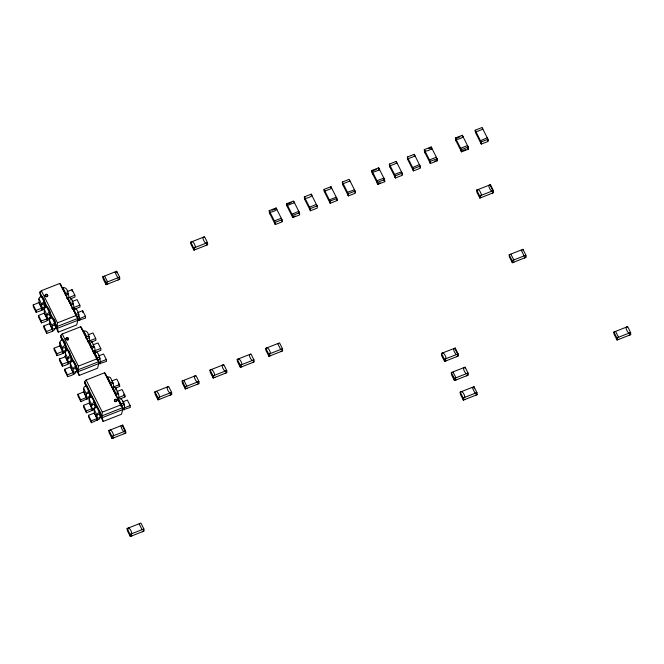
<?xml version="1.0" encoding="UTF-8"?>
<svg xmlns="http://www.w3.org/2000/svg" width="664" height="664" viewBox="0 0 664 664"><rect width="100%" height="100%" fill="white"/><g stroke="black" fill="none" stroke-linecap="round" stroke-linejoin="round"><path stroke-width="1" d="M41.326 290.699L57.461 322.845L57.062 326.547L58.291 332.133L76.675 324.912L77.904 320.28L77.738 318.421L60.49 284.067L59.71 283.478L41.326 290.699L39.815 292.193L41.226 297.447M62.233 334L78.369 366.138L78.128 371.707L79.19 375.434L97.575 368.213L98.811 363.582L98.645 361.722L81.39 327.369L80.61 326.779L62.233 334L60.715 335.494L61.818 339.893M86.162 380.024L102.297 412.161L101.891 415.863L103.119 421.457L121.504 414.236L122.732 409.605L122.574 407.746L105.319 373.392L104.538 372.803L86.162 380.024L84.643 381.509L85.747 385.917M38.861 298.958C40.96 292.807 45.542 299.398 44.629 303.523C47.136 309.208 40.006 311.125 36.146 312.304L33.366 306.768L33.2 304.909L39.093 302.568L38.861 298.958C41.766 302.402 44.065 315.442 39.018 302.626M44.604 303.589C39.201 306.253 42.446 302.303 44.662 301.564M44.148 309.482C46.248 303.257 50.879 310.121 49.941 314.031C52.39 319.674 45.359 321.683 41.434 322.837L38.653 317.292L38.487 315.433L44.38 313.101L44.148 309.482C46.829 312.852 49.775 325.916 44.413 313.034M49.435 320.015C51.667 311.748 60.034 326.497 52.215 325.551C54.091 335.345 48.679 322.115 49.435 320.015C52.896 327.667 50.771 325.177 55.228 322.621M49.667 323.625L43.774 325.966L43.94 327.825L46.721 333.361C50.472 332.116 57.693 330.39 55.17 324.638M63.254 353.14C62.242 349.496 57.121 343.969 61.138 340.234C63.47 336.258 69.371 349.463 62.549 347.795L62.798 351.389L56.88 353.746L57.046 355.605C60.806 354.36 68.027 352.634 65.504 346.882M60.026 345.828L62.806 351.347L65.769 350.434M71.015 357.249C72.874 362.702 66.798 365.208 62.333 366.138L59.552 360.593L59.386 358.734C65.603 357.066 65.836 357.489 65.346 351.92C70.118 345.097 70.268 358.718 72.708 360.901M65.313 356.352C71.587 369.043 64.292 356.361 70.849 355.389M73.812 309.424L74.036 307.44L79.846 305.158L77.065 299.613L72.085 301.572M76.335 371.491L73.38 372.404C71.172 369.416 67.745 362.253 73.231 360.428C74.501 362.668 79.439 369.275 73.115 368.852L73.372 372.446L67.454 374.803L67.62 376.662C71.38 375.417 78.593 373.691 76.078 367.939M79.373 320.504L79.597 318.521L78.667 316.678M89.582 396.499L86.627 397.412L86.361 393.868L87.117 392.407L89.374 390.93L89.582 396.499L88.827 397.96L80.867 401.67L80.701 399.811L86.61 397.454L83.83 391.918L83.581 388.324L84.336 386.863L86.594 385.394M89.391 402.998C97.791 418.195 83.224 397.744 92.155 396.474M100.156 417.556L97.193 418.469L96.927 414.917L97.691 413.456L99.949 411.987L100.156 417.556L99.392 419.017L91.433 422.727L91.267 420.868L97.185 418.511L94.404 412.966L94.147 409.381L94.902 407.92L97.16 406.443M94.877 404.036C94.877 396.665 87.175 412.867 95.143 407.58L94.877 404.036L91.922 404.949L89.142 399.404M95.143 407.58L93.043 410.086L86.428 412.759L83.647 407.215L83.481 405.355L89.374 403.015M100.272 363.806L100.496 361.822L106.315 359.539L103.534 353.995L98.546 355.954M124.085 409.871L124.309 407.887L130.127 405.604L127.347 400.06L122.359 402.019M45.169 295.538L46.198 294.509L47.592 295.248M47.684 295.505L46.646 296.526L45.26 295.795M66.068 338.839L67.097 337.81L68.492 338.549M116.864 400.467L115.835 401.488L114.449 400.757M116.681 401.396C118.175 399.164 113.66 398.109 114.374 400.807M70.583 366.901L64.674 369.267L64.84 371.126L67.62 376.662M83.83 391.918L77.912 394.275L78.078 396.134L80.867 401.67M94.404 412.966L88.486 415.332L88.652 417.191L91.433 422.727M49.617 323.667L52.373 329.219L55.436 328.19M41.434 322.837L41.268 320.978L50.149 317.666M86.428 412.759L86.262 410.9L92.138 408.576L92.628 410.286M116.457 401.612C112.963 402.957 115.121 397.122 116.881 400.508M66.715 298.485L74.841 295.181L72.061 289.645L67.072 291.604M49.941 312.097C47.758 312.81 44.471 316.794 49.883 314.113M70.633 305.299C75.696 304.17 72.899 302.294 70.226 303.465M47.252 320.546L47.111 318.678L44.305 313.151M71.729 308.461L73.911 307.415C73.496 304.104 72.467 295.837 67.446 297.92M77.29 319.542L85.415 316.238L82.635 310.694L77.646 312.653M59.918 345.919L54.099 348.21L54.265 350.069L57.046 355.605M65.562 344.865C61.105 347.421 63.221 349.911 59.76 342.259M86.527 338.623C94.28 337.378 84.228 334.216 86.287 338.648M87.623 341.786L89.806 340.74C89.391 337.428 88.362 329.161 83.34 331.245M62.333 366.138L62.167 364.279L71.056 360.959M92.628 351.762L94.811 350.716C95.649 347.986 93.89 345.18 91.134 346.757M76.128 365.922C71.67 368.478 73.795 370.968 70.334 363.316M97.093 359.68C104.854 358.435 94.794 355.273 96.861 359.705M98.919 362.494L100.38 361.797C99.965 358.485 98.928 350.218 93.915 352.302M83.73 391.992L87.067 399.205M110.34 384.697L113.179 383.062L111.627 382.456L109.933 382.854L107.153 377.31L108.846 376.92L110.39 377.517L113.253 383.302L113.635 386.838L119.562 384.547L116.773 379.011L111.793 380.97M112.158 387.502L113.619 386.805M115.627 395.221L118.458 393.586L116.914 392.988L115.221 393.378L112.44 387.842L114.133 387.444L115.677 388.05L118.541 393.827L118.922 397.362L124.84 395.08L122.06 389.536L117.072 391.494M92.08 408.609L92.246 410.468M117.445 398.035L118.906 397.338M94.305 413.041L97.633 420.262M120.906 405.745C128.667 404.5 118.607 401.338 120.674 405.77M122.732 408.559L124.193 407.862C127.023 401.239 112.814 391.054 120.508 403.911M41.691 291.454L39.815 292.193L57.062 326.547L77.738 318.421L59.71 283.478M62.441 287.944C67.496 285.852 68.458 294.202 68.94 297.48M286.699 203.707L293.579 201.009L299.481 212.754L299.671 214.887L292.782 217.593L286.889 205.84L286.699 203.707L292.6 215.46L292.782 217.593M424.296 149.649L431.177 146.943L437.078 158.696L437.269 160.829L430.388 163.535L424.487 151.782L424.296 149.649L430.197 161.402L430.388 163.535M269.219 210.671L276.099 207.965L282.001 219.718L282.192 221.851L275.303 224.548L269.41 212.804L269.219 210.671L275.112 222.423L275.303 224.548M304.344 196.868L311.233 194.162L317.126 205.915L317.317 208.048L310.437 210.754L304.535 199.001L304.344 196.868L310.246 208.62L310.437 210.754M342.325 182.019L349.206 179.313L355.107 191.066L355.298 193.199L348.417 195.905L342.516 184.152L342.325 182.019L348.226 193.772L348.417 195.905M371.798 170.507L378.679 167.801L384.58 179.554L384.771 181.687L377.891 184.385L371.989 172.64L371.798 170.507L377.7 182.26L377.891 184.385M324.082 189.398L330.962 186.692L336.864 198.445L337.055 200.57L330.174 203.275L324.273 191.531L324.082 189.398L329.983 201.142L330.174 203.275M455.438 137.979L462.318 135.273L468.22 147.026L468.411 149.159L461.53 151.857L455.629 140.112L455.438 137.979L461.339 149.732L461.53 151.857M475.192 130.219L482.072 127.513L487.974 139.266L488.164 141.399L481.284 144.096L475.382 132.352L475.192 130.219L481.093 141.971L481.284 144.096M102.912 276.664L116.673 271.252L119.62 277.129L119.81 279.262L106.049 284.665L103.103 278.797L102.912 276.664L105.858 282.54L106.049 284.665M190.775 242.144L204.545 236.741L207.492 242.609L207.683 244.742L193.921 250.154L190.966 244.277L190.775 242.144L193.73 248.021L193.921 250.154M271.999 210.264L276.307 208.571C279.278 209.7 268.688 213.874 269.418 211.276L270.14 214.273M291.206 202.62L286.906 204.313L287.047 205.973M389.353 164.099L396.234 161.393L402.135 173.146L402.326 175.279L395.445 177.985L389.544 166.232L389.353 164.099L395.254 175.852L395.445 177.985M407.364 157.028L414.253 154.322L420.146 166.075L420.337 168.2L413.456 170.905L407.555 159.153L407.364 157.028L413.265 168.772L413.456 170.905M428.803 148.562L431.384 147.549C434.356 148.686 423.765 152.853 424.503 150.255L425.226 153.251M372.728 174.109L372.006 171.113L376.305 169.42M204.138 237.139C200.744 235.986 205.466 245.472 207.085 243.016L207.234 244.676L205.964 245.423M456.367 141.581L455.645 138.585L459.944 136.892M65.221 293.488C68.591 291.994 69.529 295.048 65.387 295.347M44.828 303.423L41.376 296.252M105.858 282.54L119.62 277.129M193.73 248.021L207.492 242.609M36.146 312.304L35.98 310.445L41.799 308.162L42.347 309.839M70.849 298.675L75.007 297.04L74.841 295.181M275.112 222.423L282.001 219.718M292.6 215.46L299.481 212.754M310.246 208.62L317.126 205.915M430.197 161.402L437.078 158.696M348.226 193.772L355.107 191.066M377.7 182.26L384.58 179.554M329.983 201.142L336.864 198.445M461.339 149.732L468.22 147.026M481.093 141.971L487.974 139.266M395.254 175.852L402.135 173.146M413.265 168.772L420.146 166.075M295.165 215.974L292.583 216.987L292.434 215.327M434.48 161.236L437.061 160.223L436.339 157.227L429.459 159.933L430.181 162.929L429.649 162.066M377.152 182.915L377.683 183.787L380.264 182.766M460.791 150.396L461.322 151.259L465.622 149.566M73.007 309.001C78.061 306.909 79.024 315.259 79.514 318.537M75.032 308.976L80.012 307.017L79.846 305.158M75.796 314.545C82.9 311.947 74.833 320.38 76.294 314.379L73.513 308.835M57.461 322.845L75.845 315.624M46.721 333.361L46.555 331.502L52.373 329.219L52.921 330.896M77.904 320.28L57.228 328.406L54.971 323.899M77.522 320.679L85.581 318.097L85.415 316.238M87.972 334.897L92.96 332.938L95.74 338.482L95.906 340.341L90.926 342.3M88.345 341.221C92.279 339.155 93.051 344.931 94.446 347.206L91.3 348.617M95.74 338.482L89.814 340.757M476.702 190.078L490.464 184.675L493.418 190.543L493.601 192.676L479.84 198.088L476.893 192.211L476.702 190.078L479.649 195.955L479.84 198.088M477.15 190.145C478.686 187.19 483.492 196.602 480.097 196.021L480.246 197.681L481.558 197.407M92.985 344.873L97.973 342.914L100.754 348.459L100.92 350.318L95.931 352.277M479.649 195.955L493.418 190.543M100.754 348.459L94.811 350.716M78.369 366.138L96.745 358.925L98.645 361.722L77.962 369.848L60.715 335.494M98.811 363.582L78.128 371.707L75.87 367.2M98.421 363.98L106.481 361.399L106.315 359.539M115.569 388.042L119.727 386.406L119.562 384.547M120.026 398.898L125.006 396.939L124.84 395.08M102.297 412.161L120.674 404.94L122.574 407.746L101.891 415.863L84.643 381.509M182.185 380.978L195.955 375.567L198.901 381.443L199.092 383.576L185.331 388.979L182.376 383.111L182.185 380.978L185.14 386.855L185.331 388.979M210.023 370.039L223.785 364.636L226.739 370.512L226.922 372.637L213.161 378.048L210.214 372.172L210.023 370.039L212.97 375.915L213.161 378.048M237.222 359.357L250.984 353.945L253.938 359.822L254.129 361.955L240.36 367.358L237.413 361.49L237.222 359.357L240.169 365.233L240.36 367.358M154.895 391.86L168.664 386.448L171.611 392.324L171.802 394.457L158.032 399.869L155.085 393.993L154.895 391.86L157.841 397.736L158.032 399.869M195.54 375.973C192.153 374.82 196.868 384.307 198.494 381.85L198.644 383.51L197.374 384.248M210.471 370.105C212.007 367.151 216.813 376.571 213.418 375.982L213.567 377.642L214.879 377.376M223.378 365.042C219.992 363.889 224.706 373.367 226.324 370.919L226.474 372.57L225.204 373.317M237.671 359.423C239.214 356.46 244.02 365.881 240.625 365.3L240.775 366.96L242.086 366.686M250.577 354.352C247.191 353.198 251.905 362.685 253.532 360.228L253.673 361.888L252.403 362.627M265.758 348.309L279.519 342.898L282.474 348.774L282.665 350.907L268.895 356.311L265.949 350.443L265.758 348.309L268.704 354.186L268.895 356.311M155.343 391.926C156.887 388.971 161.692 398.383 158.298 397.802L158.447 399.462L159.758 399.188M168.249 386.855C164.863 385.701 169.577 395.188 171.204 392.731L171.353 394.391L170.084 395.138M266.206 348.376C267.75 345.413 272.547 354.833 269.161 354.252L269.302 355.904L270.613 355.638M509.188 254.735L522.958 249.332L525.905 255.208L526.096 257.341L512.326 262.745L509.379 256.868L509.188 254.735L512.135 260.612L512.326 262.745M122.732 409.605L102.057 417.722L99.791 413.207M122.234 410.045L130.293 407.464L130.127 405.604M185.14 386.855L198.901 381.443M212.97 375.915L226.739 370.512M240.169 365.233L253.938 359.822M157.841 397.736L171.611 392.324M268.704 354.186L282.474 348.774M512.135 260.612L525.905 255.208M108.896 430.496L122.666 425.084L125.612 430.961L125.803 433.094L112.042 438.506L109.087 432.629L108.896 430.496L111.851 436.373L112.042 438.506M109.352 430.562C110.888 427.608 115.694 437.02 112.299 436.439L112.448 438.099L113.76 437.825M111.851 436.373L125.612 430.961M441.435 353.422L455.197 348.019L458.143 353.895L458.334 356.028L444.573 361.432L441.618 355.555L441.435 353.422L444.382 359.299L444.573 361.432M441.884 353.497C443.419 350.534 448.225 359.954 444.83 359.365L444.98 361.025L446.291 360.759M444.382 359.299L458.143 353.895M451.304 372.57L465.074 367.167L468.02 373.043L468.211 375.168L454.45 380.58L451.495 374.703L451.304 372.57L454.259 378.447L454.45 380.58M464.667 367.574C461.272 366.42 465.987 375.899 467.614 373.442L467.763 375.102L466.493 375.849M454.259 378.447L468.02 373.043M460.194 392.109L473.963 386.697L476.91 392.573L477.101 394.707L463.331 400.118L460.384 394.242L460.194 392.109L463.14 397.985L463.331 400.118M460.642 392.175C462.185 389.22 466.991 398.632 463.596 398.051L463.746 399.711L465.057 399.438M613.893 332.041L627.663 326.63L630.609 332.506L630.8 334.639L617.039 340.043L614.084 334.166L613.893 332.041L616.848 337.91L617.039 340.043M627.248 327.037C623.861 325.883 628.576 335.361 630.202 332.913L630.352 334.565L629.082 335.312M127.148 528.478L140.909 523.074L143.864 528.942L144.055 531.076L130.285 536.487L127.339 530.611L127.148 528.478L130.094 534.354L130.285 536.487M463.14 397.985L476.91 392.573M616.848 337.91L630.609 332.506M130.094 534.354L143.864 528.942M70.791 357.415L67.828 358.328L65.047 352.783M89.316 392.955L86.361 393.868L83.581 388.324M99.89 414.004L96.927 414.917L94.147 409.381M93.524 352.949L94.711 352.717L94.935 350.741L95.101 352.601M73.92 307.432L74.202 309.299M124.193 407.879L124.475 409.746M482.28 128.119L482.836 129.223L475.955 131.92M492.58 190.112L490.057 185.073C486.671 183.92 491.385 193.407 493.003 190.95L493.153 192.61L491.883 193.357M462.526 135.879C465.497 137.016 454.906 141.183 455.645 138.585M467.647 147.45L468.203 148.553L467.481 145.557L460.6 148.263L461.322 151.259M467.672 147.69L468.411 149.159M436.505 159.119L437.061 160.223M436.53 159.36L437.269 160.829M414.452 154.928L415.008 156.023L408.128 158.729M384.016 179.977L384.564 181.081L383.842 178.085L376.961 180.791L377.683 183.787M384.033 180.218L384.771 181.687M372.006 171.113C371.267 173.711 381.866 169.536 378.887 168.407L379.036 170.067M456.898 352.617L454.79 348.426C451.395 347.272 456.118 356.751 457.737 354.302L457.886 355.954L456.616 356.701M476.254 393.03L477.101 394.707M452.748 375.973L454.433 379.335M462.061 396.35L463.323 398.873M336.299 198.868L337.055 200.57M311.433 194.768C314.412 195.905 303.813 200.071 304.552 197.474L304.701 199.134M316.969 205.782L316.388 204.446L309.507 207.151L310.229 210.148M293.787 201.607L294.335 202.711L287.454 205.417M237.82 361.083L239.505 364.436M211.044 372.604L213.567 377.642M103.509 278.39L106.032 283.42M155.492 393.586L157.177 396.939M118.333 383.634L119.727 386.406M123.62 394.167L125.006 396.939M62.947 287.778L65.728 293.322L65.504 295.297L65.338 293.438L62.557 287.902M67.952 297.754L70.733 303.299M107.659 377.144L110.44 382.688M112.946 387.676L115.727 393.212L115.503 395.196L115.337 393.337M118.233 398.201L121.014 403.745L120.79 405.721L120.624 403.861M67.562 297.879L70.343 303.415M73.123 308.959L75.903 314.495M83.847 331.079L86.627 336.623L86.403 338.599L86.237 336.739L83.456 331.203M88.851 341.055L91.632 346.6C92.163 353.373 89.872 340.757 88.461 341.171M94.412 352.136L97.201 357.68L96.977 359.656L96.811 357.796L94.031 352.26M104.538 372.803L120.674 404.94M80.61 326.779L96.745 358.925M124.782 430.529L122.259 425.491C118.864 424.337 123.587 433.824 125.205 431.368L125.355 433.028L124.085 433.775M124.965 431.417L125.803 433.094M86.478 385.435L89.258 390.98L89.424 392.839L86.096 385.618M92.039 396.516L94.819 402.06L94.985 403.919L91.657 396.698M97.052 406.493L99.832 412.037L99.998 413.888L96.662 406.675M46.663 306.785L51.8 317.599M51.95 317.309L55.278 324.522L55.112 322.671M109.502 432.222L110.763 434.737M39.981 294.052L41.334 296.75M44.048 302.153L46.306 306.652M84.809 383.369L86.171 386.083M89.35 392.407L92.072 397.836M94.794 403.264L97.069 407.779M62.283 339.553L65.611 346.766L65.445 344.906M67.562 350.077L70.899 357.298M72.849 360.61L76.186 367.823L76.02 365.964M43.998 303.672L45.849 307.341M49.534 314.686L51.377 318.363M54.606 324.787L58.291 332.133M60.88 337.345L62.242 340.051M65.404 346.351L67.213 349.953M89.291 393.91L91.134 397.578M94.828 404.924L96.205 407.679M99.434 414.112L103.119 421.457M65.362 347.886L66.749 350.642M70.899 358.909L72.276 361.664M75.97 369.01L79.19 375.434M43.94 305.291L44.861 307.133L41.907 308.046L39.126 302.502M65.205 356.452L68.533 363.664M70.492 366.976L73.82 374.197M33.2 304.909L35.98 310.445M38.487 315.433L41.268 320.978M43.774 325.966L46.555 331.502M77.912 394.275L80.701 399.811M83.481 405.355L86.262 410.9M88.486 415.332L91.267 420.868M54.099 348.21L56.88 353.746M59.386 358.734L62.167 364.279M64.674 369.267L67.454 374.803M66.06 338.789C67.479 341.985 70.185 336.93 66.757 337.536C64.043 339.229 69.156 341.819 68.566 338.491M47.692 295.546C47.841 293.554 44.446 293.878 45.185 295.845M45.152 295.488C45.011 297.489 48.397 297.165 47.659 295.189M100.38 361.797L100.662 363.681M47.086 318.695L47.634 320.363M115.76 388.282L115.943 390.042M70.766 298.368L70.948 300.12M618.757 339.37L617.445 339.636L617.296 337.984L618.566 337.237L615.636 331.602M614.349 332.108L614.49 333.76M524.377 258.014L525.647 257.267L525.498 255.615L524.203 256.121L521.257 250.245M522.958 249.332L523.083 250.751M514.052 262.072L512.741 262.338L512.591 260.678L513.861 259.939L510.931 254.304M487.957 140.793L487.235 137.797L480.379 140.735M490.464 184.675L490.588 186.094M480.927 141.839L481.076 143.499M475.399 130.825L475.548 132.476M462.318 135.273L462.509 137.406M475.382 395.379L476.644 394.64L476.503 392.98L475.208 393.486L472.262 387.61M473.963 386.697L474.088 388.125M465.074 367.167L465.198 368.586M455.197 348.019L455.321 349.438M456.168 379.899L454.857 380.173L454.707 378.513L455.977 377.774L453.047 372.13M431.384 147.549L431.534 149.209M431.177 146.943L431.368 149.076M420.129 167.602L419.407 164.606L412.551 167.544M414.253 154.322L414.377 155.741M413.099 168.648L413.249 170.299M407.572 157.625L407.721 159.285M401.969 173.013L402.118 174.673M401.421 171.918L394.516 174.383L395.238 177.379L394.707 176.516M396.997 163.103L390.108 165.809L389.56 164.705L390.283 167.702M396.234 161.393L396.366 162.821M378.679 167.801L378.87 169.934M354.941 190.933L355.091 192.593M354.393 189.838L347.488 192.303L348.21 195.299L347.679 194.436M349.969 181.023L343.081 183.729L342.533 182.625L343.255 185.621M336.698 198.312L336.847 199.972M336.15 197.208L329.269 199.914M331.726 188.393L324.845 191.099M330.962 186.692L331.095 188.111M329.817 201.018L329.966 202.669M324.289 189.995L324.439 191.655M311.233 194.162L311.358 195.589M299.464 214.281L298.742 211.285L291.878 214.231M281.984 221.245L281.262 218.248L274.381 220.954L275.103 223.951L274.572 223.079M276.099 207.965L276.224 209.384M280.938 351.58L282.208 350.841L282.059 349.181L280.772 349.687L277.826 343.811M195.639 249.473L194.328 249.747L194.178 248.087C197.573 248.668 192.767 239.256 191.232 242.211L191.381 243.871M187.049 388.307L185.737 388.573L185.588 386.921L186.858 386.174L183.928 380.538M182.642 381.045L182.783 382.705M142.328 531.756L143.598 531.009L143.449 529.349L142.162 529.855L139.216 523.987M118.092 279.934L119.362 279.195L119.213 277.535L117.926 278.042L114.972 272.165M116.673 271.252L116.798 272.672M122.666 425.084L122.79 426.512M132.012 535.806L130.692 536.08L130.551 534.42C133.937 535.001 129.14 525.589 127.596 528.544L127.745 530.204M107.767 283.993L106.456 284.267L106.306 282.607L107.576 281.86L104.646 276.224M105.319 373.392L105.485 375.243M97.085 418.586L97.251 420.445M82.635 310.694L82.801 312.553M81.39 327.369L81.556 329.228M79.597 318.521L79.763 320.38M86.511 397.528L86.677 399.388M72.061 289.645L72.227 291.496M73.272 372.521L73.438 374.38M67.985 361.988L68.151 363.847M62.698 351.463L62.864 353.323M52.373 329.219L52.539 331.079M49.833 312.138L49.999 313.997M41.799 308.162L41.965 310.022"/></g></svg>
